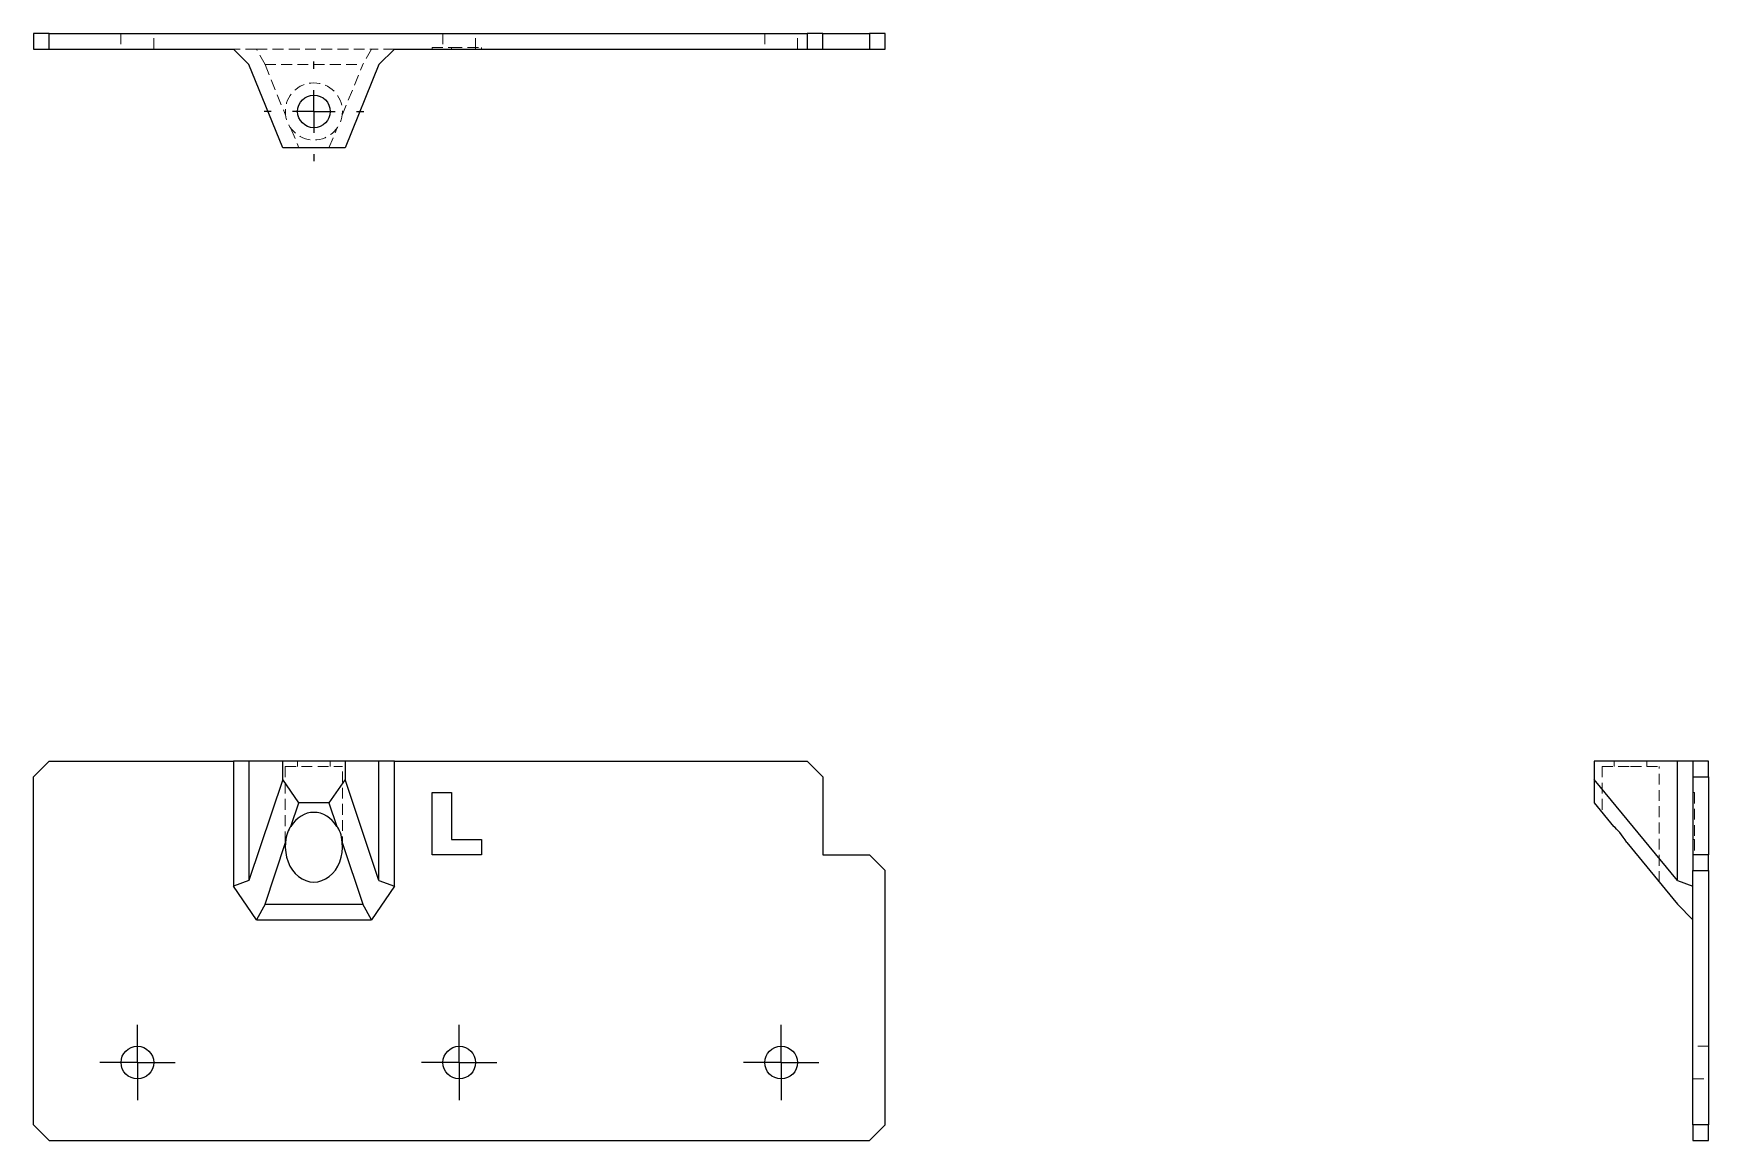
# Model space of a CAD drawing. Header units: millimetres. Extents: x 33 to 230, y 35 to 165.
import ezdxf

# ---------------------------------------------------------------- set-up
doc = ezdxf.new("R2010")
doc.units = ezdxf.units.MM
doc.linetypes.add('HIDDEN', pattern=[1.905, 1.27, -0.635])
doc.layers.add('10', color=7, linetype='Continuous')

# ---------------------------------------------------------------- blocks, each defined once
blk = doc.blocks.new('SW_CENTERMARKSYMBOL_0')
at = {"layer": '10', "color": 0}
for p, q in [((0, 2.5), (0, 4.42)), ((0, 0), (0, 2.5)), ((-2.5, 0), (-4.42, 0)), ((0, 0), (-2.5, 0)), ((0, 0), (0, -2.5)), ((0, 0), (2.5, 0)), ((2.5, 0), (4.42, 0)), ((0, -2.5), (0, -4.42))]:
    blk.add_line(p, q, dxfattribs=at)
blk = doc.blocks.new('SW_CENTERMARKSYMBOL_1')
at = {"layer": '10', "color": 0}
for p, q in [((0, 2.5), (0, 4.42)), ((0, 0), (0, 2.5)), ((-2.5, 0), (-4.42, 0)), ((0, 0), (-2.5, 0)), ((0, 0), (0, -2.5)), ((0, 0), (2.5, 0)), ((2.5, 0), (4.42, 0)), ((0, -2.5), (0, -4.42))]:
    blk.add_line(p, q, dxfattribs=at)
blk = doc.blocks.new('SW_CENTERMARKSYMBOL_2')
at = {"layer": '10', "color": 0}
for p, q in [((0, 2.5), (0, 4.42)), ((0, 0), (0, 2.5)), ((-2.5, 0), (-4.42, 0)), ((0, 0), (-2.5, 0)), ((0, 0), (0, -2.5)), ((0, 0), (2.5, 0)), ((2.5, 0), (4.42, 0)), ((0, -2.5), (0, -4.42))]:
    blk.add_line(p, q, dxfattribs=at)
blk = doc.blocks.new('SW_CENTERMARKSYMBOL_3')
at = {"layer": '10', "color": 0}
for p, q in [((0, 5), (0, 5.85)), ((0, 0), (0, 2.5)), ((-5, 0), (-5.85, 0)), ((0, 0), (-2.5, 0)), ((0, 0), (0, -2.5)), ((0, 0), (2.5, 0)), ((5, 0), (5.85, 0)), ((0, -5), (0, -5.85))]:
    blk.add_line(p, q, dxfattribs=at)

msp = doc.modelspace()

# ---------------------------------------------------------------- linework, layer by layer
at = {"color": 7, "linetype": 'Continuous', "lineweight": 25}
for p, q in [((33, 164.71), (33, 162.88)), ((34.83, 164.71), (33, 164.71)), ((34.83, 162.88), (34.83, 164.71)), ((34.83, 164.71), (123.85, 164.71)), ((123.85, 164.71), (123.85, 162.88)), ((125.68, 164.71), (123.85, 164.71)), ((125.68, 162.88), (125.68, 164.71)), ((125.68, 164.71), (131.17, 164.71)), ((131.17, 164.71), (131.17, 162.88)), ((133, 164.71), (131.17, 164.71)), ((133, 162.88), (133, 164.71)), ((33, 162.88), (34.83, 162.88)), ((34.83, 162.88), (56.48, 162.88)), ((58.3, 161.05), (56.48, 162.88)), ((75.38, 162.88), (73.55, 161.05)), ((75.38, 162.88), (123.85, 162.88)), ((123.85, 162.88), (125.68, 162.88)), ((125.68, 162.88), (131.17, 162.88)), ((131.17, 162.88), (133, 162.88)), ((62.27, 151.29), (58.3, 161.05)), ((73.55, 161.05), (69.59, 151.29)), ((69.59, 151.29), (62.27, 151.29)), ((33, 77.43), (34.83, 79.26)), ((34.83, 79.26), (56.48, 79.26)), ((56.48, 79.26), (56.48, 64.6)), ((58.3, 79.26), (56.48, 79.26)), ((58.3, 79.26), (58.3, 65.25)), ((62.27, 79.26), (58.3, 79.26)), ((62.27, 77.14), (62.27, 79.26)), ((69.59, 79.26), (62.27, 79.26)), ((69.59, 79.26), (69.59, 77.14)), ((73.55, 79.26), (69.59, 79.26)), ((73.55, 65.25), (73.55, 79.26)), ((75.38, 79.26), (73.55, 79.26)), ((75.38, 64.6), (75.38, 79.26)), ((75.38, 79.26), (123.85, 79.26)), ((123.85, 79.26), (125.68, 77.43)), ((216.29, 79.26), (216.29, 77.14)), ((226.05, 79.26), (216.29, 79.26)), ((226.05, 65.25), (226.05, 79.26)), ((227.88, 79.26), (226.05, 79.26)), ((229.71, 79.26), (227.88, 79.26)), ((227.88, 79.26), (227.88, 77.43)), ((229.71, 77.43), (229.71, 79.26)), ((33, 36.57), (33, 77.43)), ((62.27, 77.14), (58.3, 65.25)), ((64.16, 74.38), (62.27, 77.14)), ((69.59, 77.14), (67.7, 74.38)), ((73.55, 65.25), (69.59, 77.14)), ((125.68, 77.43), (125.68, 68.28)), ((216.29, 77.14), (216.29, 74.38)), ((226.05, 65.25), (216.29, 77.14)), ((227.88, 77.43), (229.71, 77.43)), ((227.88, 77.43), (227.88, 68.28)), ((229.71, 77.43), (229.71, 68.28)), ((79.81, 75.59), (82.07, 75.59)), ((79.81, 68.27), (79.81, 75.59)), ((82.07, 75.59), (82.07, 70.07)), ((63.24, 71.62), (64.16, 74.38)), ((67.7, 74.38), (64.16, 74.38)), ((67.7, 74.38), (68.62, 71.62)), ((216.29, 74.38), (218.56, 71.62)), ((60.19, 62.49), (62.6, 69.71)), ((69.25, 69.71), (71.66, 62.49)), ((82.07, 70.07), (85.6, 70.07)), ((85.6, 70.07), (85.6, 68.27)), ((220.12, 69.71), (226.05, 62.49)), ((85.6, 68.27), (79.81, 68.27)), ((125.68, 68.28), (131.17, 68.28)), ((131.17, 68.28), (133, 66.45)), ((227.88, 68.28), (227.88, 66.45)), ((229.71, 68.28), (227.88, 68.28)), ((229.71, 66.45), (229.71, 68.28)), ((58.3, 65.25), (56.48, 64.6)), ((73.55, 65.25), (75.38, 64.6)), ((133, 36.57), (133, 66.45)), ((226.05, 65.25), (227.88, 64.6)), ((227.88, 66.45), (229.71, 66.45)), ((227.88, 36.57), (227.88, 66.45)), ((229.71, 66.45), (229.71, 36.57)), ((59.18, 60.66), (56.48, 64.6)), ((75.38, 64.6), (72.68, 60.66)), ((60.19, 62.49), (59.18, 60.66)), ((60.19, 62.49), (71.66, 62.49)), ((72.68, 60.66), (71.66, 62.49)), ((227.88, 60.66), (226.05, 62.49)), ((59.18, 60.66), (72.68, 60.66)), ((34.83, 34.74), (33, 36.57)), ((133, 36.57), (131.17, 34.74)), ((227.88, 36.57), (227.88, 34.74)), ((229.71, 36.57), (227.88, 36.57)), ((229.71, 34.74), (229.71, 36.57)), ((34.83, 34.74), (131.17, 34.74)), ((227.88, 34.74), (229.71, 34.74))]:
    msp.add_line(p, q, dxfattribs=at)
at = {"color": 7, "linetype": 'HIDDEN', "lineweight": 18}
for p, q in [((43.27, 164.71), (43.27, 162.88)), ((47.12, 162.88), (47.12, 164.71)), ((81.08, 164.71), (81.08, 162.88)), ((84.92, 162.88), (84.92, 164.71)), ((118.88, 164.71), (118.88, 162.88)), ((122.73, 162.88), (122.73, 164.71)), ((59.18, 162.88), (56.48, 162.88)), ((60.19, 161.05), (59.18, 162.88)), ((59.18, 162.88), (72.68, 162.88)), ((72.68, 162.88), (71.66, 161.05)), ((75.38, 162.88), (72.68, 162.88)), ((79.81, 162.88), (79.81, 163.06)), ((79.81, 163.06), (82.07, 163.06)), ((82.07, 162.88), (82.07, 163.06)), ((82.07, 163.06), (85.6, 163.06)), ((85.6, 162.88), (85.6, 163.06)), ((60.19, 161.05), (62.6, 155.12)), ((60.19, 161.05), (71.66, 161.05)), ((69.25, 155.12), (71.66, 161.05)), ((63.24, 153.56), (64.16, 151.29)), ((67.7, 151.29), (68.62, 153.56)), ((64.01, 79.26), (64.01, 78.65)), ((67.85, 78.65), (67.85, 79.26)), ((218.64, 79.26), (218.64, 78.65)), ((222.48, 78.65), (222.48, 79.26)), ((62.57, 78.65), (69.28, 78.65)), ((62.57, 78.65), (62.57, 69.18)), ((69.28, 69.18), (69.28, 78.65)), ((217.21, 78.65), (220.56, 78.65)), ((217.21, 78.65), (217.21, 73.26)), ((220.56, 78.65), (223.91, 78.65)), ((223.91, 65.09), (223.91, 78.65)), ((227.88, 75.59), (228.06, 75.59)), ((228.06, 75.59), (228.06, 70.07)), ((227.88, 70.07), (228.06, 70.07)), ((228.06, 70.07), (228.06, 68.27)), ((227.88, 68.27), (228.06, 68.27)), ((229.71, 45.81), (227.88, 45.81)), ((227.88, 41.97), (229.71, 41.97))]:
    msp.add_line(p, q, dxfattribs=at)
msp.add_circle((65.93, 155.56), 3.35, dxfattribs=at)
at = {"color": 7, "linetype": 'Continuous', "lineweight": 25}
for centre in [(65.93, 155.56), (45.2, 43.89), (83, 43.89), (120.8, 43.89)]:
    msp.add_circle(centre, 1.92, dxfattribs=at)
for centre, major_axis, ratio, start_param, end_param in [((65.93, 69.18), (0, 4.09), 0.820513, 5.352484, 7.213887), ((65.93, 64.06), (-2.34, 7.77), 0.309429, 0.159511, 0.667936), ((65.93, 64.06), (2.34, 7.77), 0.309429, 5.61525, 6.123674), ((220.56, 64.06), (-2.78, 7.78), 0.240808, 5.436516, 5.944941), ((65.93, 69.18), (0, 4.09), 0.820513, 1.439126, 4.84406)]:
    msp.add_ellipse(centre, major_axis=major_axis, ratio=ratio, start_param=start_param, end_param=end_param, dxfattribs=at)

# ---------------------------------------------------------------- block references
at = {"layer": '10'}
for name, p in [('SW_CENTERMARKSYMBOL_3', (65.93, 155.56)), ('SW_CENTERMARKSYMBOL_0', (45.2, 43.89)), ('SW_CENTERMARKSYMBOL_2', (83, 43.89)), ('SW_CENTERMARKSYMBOL_1', (120.8, 43.89))]:
    msp.add_blockref(name, p, dxfattribs=at)

doc.saveas('drawing.dxf')
